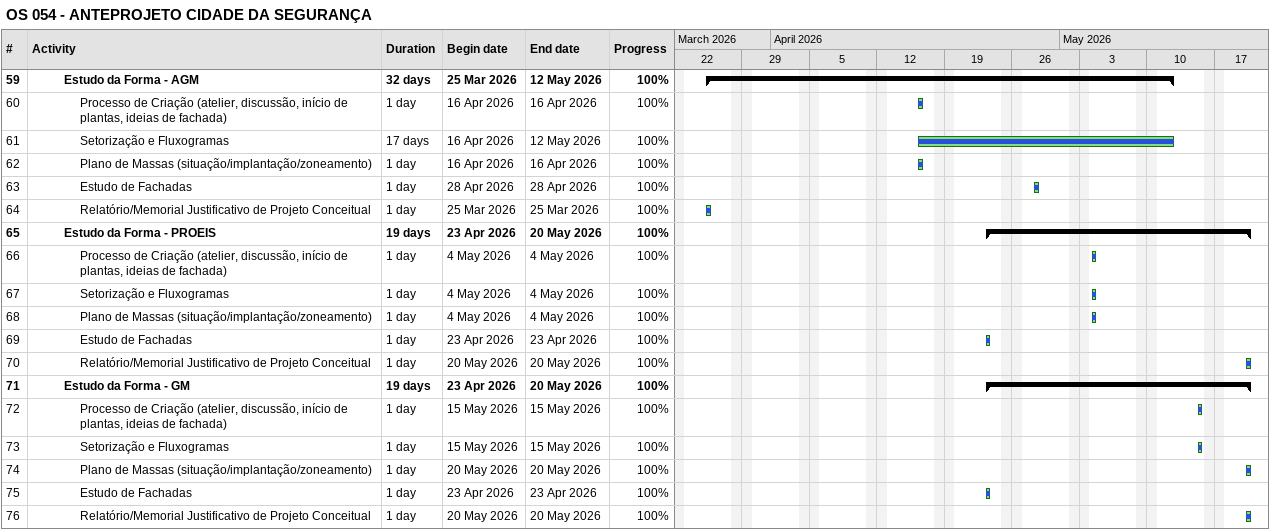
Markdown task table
OS 054 - ANTEPROJETO CIDADE DA SEGURANÇA

| ID | Level | Task | Duration | Start | Finish | % complete |
|---|---|---|---|---|---|---|
| 59 | 3 | **Estudo da Forma - AGM** | 32d | 2026-03-25 | 2026-05-12 | 100 |
| 60 | 4 | Processo de Criação (atelier, discussão, início de plantas, ideias de fachada) | 1d | 2026-04-16 | 2026-04-16 | 100 |
| 61 | 4 | Setorização e Fluxogramas | 17d | 2026-04-16 | 2026-05-12 | 100 |
| 62 | 4 | Plano de Massas (situação/implantação/zoneamento) | 1d | 2026-04-16 | 2026-04-16 | 100 |
| 63 | 4 | Estudo de Fachadas | 1d | 2026-04-28 | 2026-04-28 | 100 |
| 64 | 4 | Relatório/Memorial Justificativo de Projeto Conceitual | 1d | 2026-03-25 | 2026-03-25 | 100 |
| 65 | 3 | **Estudo da Forma - PROEIS** | 19d | 2026-04-23 | 2026-05-20 | 100 |
| 66 | 4 | Processo de Criação (atelier, discussão, início de plantas, ideias de fachada) | 1d | 2026-05-04 | 2026-05-04 | 100 |
| 67 | 4 | Setorização e Fluxogramas | 1d | 2026-05-04 | 2026-05-04 | 100 |
| 68 | 4 | Plano de Massas (situação/implantação/zoneamento) | 1d | 2026-05-04 | 2026-05-04 | 100 |
| 69 | 4 | Estudo de Fachadas | 1d | 2026-04-23 | 2026-04-23 | 100 |
| 70 | 4 | Relatório/Memorial Justificativo de Projeto Conceitual | 1d | 2026-05-20 | 2026-05-20 | 100 |
| 71 | 3 | **Estudo da Forma - GM** | 19d | 2026-04-23 | 2026-05-20 | 100 |
| 72 | 4 | Processo de Criação (atelier, discussão, início de plantas, ideias de fachada) | 1d | 2026-05-15 | 2026-05-15 | 100 |
| 73 | 4 | Setorização e Fluxogramas | 1d | 2026-05-15 | 2026-05-15 | 100 |
| 74 | 4 | Plano de Massas (situação/implantação/zoneamento) | 1d | 2026-05-20 | 2026-05-20 | 100 |
| 75 | 4 | Estudo de Fachadas | 1d | 2026-04-23 | 2026-04-23 | 100 |
| 76 | 4 | Relatório/Memorial Justificativo de Projeto Conceitual | 1d | 2026-05-20 | 2026-05-20 | 100 |
